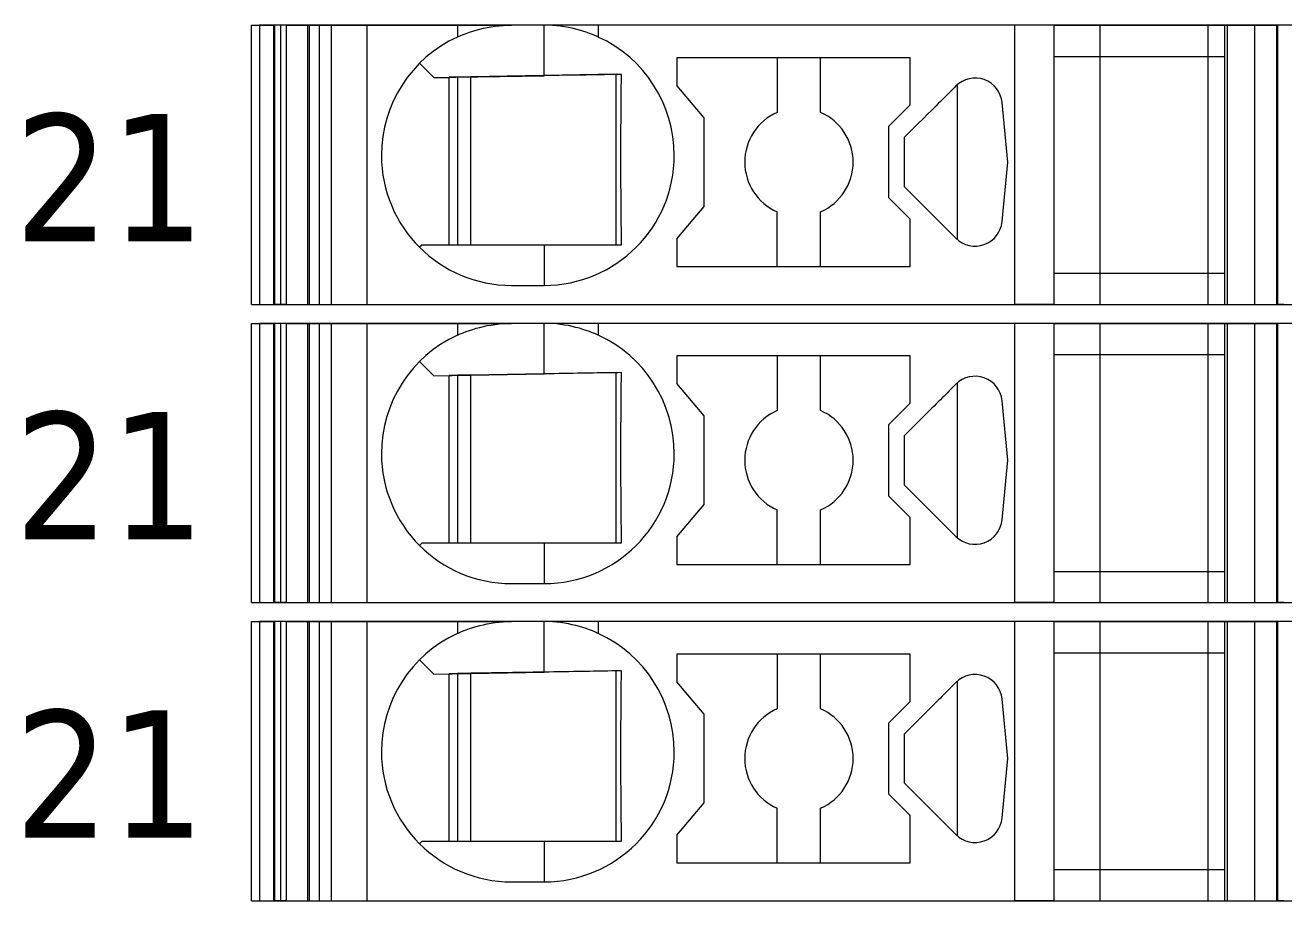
# Model space of a CAD drawing. Header units: millimetres. Extents: x 0 to 1680, y 0 to 1188.
# Drawn here: x 836.68 to 859.89, y 286.15 to 302.3 of the extents above; entities that cross this region are included whole.
import ezdxf
from ezdxf.enums import TextEntityAlignment as Align

# ---------------------------------------------------------------- set-up
doc = ezdxf.new("R2010")
doc.units = ezdxf.units.MM
for name, color, linetype, lineweight in [('EPLAN309', 5, 'Continuous', 5), ('EPLAN493', 5, 'Continuous', 5), ('MAIN-1', 7, 'Continuous', 5), ('MAIN-2', 7, 'Continuous', 5)]:
    doc.layers.add(name, color=color, linetype=linetype, lineweight=lineweight)
doc.styles.add('Tahoma', font='')
doc.styles.get('Tahoma').set_extended_font_data('Tahoma')

# ---------------------------------------------------------------- blocks, each defined once
blk = doc.blocks.new('EPLSYM_LibrarySPECIAL_Symbol12_Variant0_Placement8_12')
at = {"layer": 'EPLAN309', "lineweight": 13, "ltscale": 16}
blk.add_lwpolyline([(0, -5.15), (68.15, -5.15), (68.15, 0), (0, 0)], close=True, dxfattribs=at)
at = {"layer": 'EPLAN493', "color": 5, "style": 'Tahoma'}
blk.add_attdef('17_20450', text='', height=2.3478, dxfattribs=at).set_placement((0, -21.83478), align=Align.MIDDLE_RIGHT)
blk = doc.blocks.new('EPLSYM_LibrarySPECIAL_Symbol12_Variant0_Placement8_13')
at = {"layer": 'EPLAN309', "lineweight": 13, "ltscale": 16}
blk.add_lwpolyline([(0, -5.15), (68.15, -5.15), (68.15, 0), (0, 0)], close=True, dxfattribs=at)
at = {"layer": 'EPLAN493', "color": 5, "style": 'Tahoma'}
blk.add_attdef('17_20450', text='', height=2.3478, dxfattribs=at).set_placement((0, -21.83478), align=Align.MIDDLE_RIGHT)
blk = doc.blocks.new('EPLSYM_LibrarySPECIAL_Symbol12_Variant0_Placement8_14')
at = {"layer": 'EPLAN309', "lineweight": 13, "ltscale": 16}
blk.add_lwpolyline([(0, -5.15), (68.15, -5.15), (68.15, 0), (0, 0)], close=True, dxfattribs=at)
at = {"layer": 'EPLAN493', "color": 5, "style": 'Tahoma'}
blk.add_attdef('17_20450', text='', height=2.3478, dxfattribs=at).set_placement((0, -21.83478), align=Align.MIDDLE_RIGHT)

msp = doc.modelspace()

# ---------------------------------------------------------------- linework, layer by layer
at = {"layer": 'MAIN-1'}
for p, q in [((840.85, 302.3), (841.284, 302.3)), ((840.85, 297.15), (840.85, 302.3)), ((841.393, 302.3), (841.284, 302.3)), ((841.284, 297.15), (841.284, 302.3)), ((841.501, 302.3), (841.393, 302.3)), ((841.393, 297.15), (841.393, 302.3)), ((841.501, 302.3), (844.65, 302.3)), ((841.501, 297.15), (841.501, 302.3)), ((844.65, 302.3), (845.65, 302.3)), ((844.65, 302.3), (844.65, 302.082)), ((845.201, 302.258), (845.272, 302.27)), ((845.272, 302.27), (845.346, 302.281)), ((845.346, 302.281), (845.421, 302.289)), ((845.421, 302.289), (845.497, 302.295)), ((845.497, 302.295), (845.573, 302.299)), ((845.573, 302.299), (845.65, 302.3)), ((846.25, 302.3), (845.65, 302.3)), ((846.327, 302.299), (846.25, 302.3)), ((847.25, 302.3), (846.25, 302.3)), ((846.25, 301.368), (846.25, 302.3)), ((846.403, 302.295), (846.327, 302.299)), ((846.479, 302.289), (846.403, 302.295)), ((846.554, 302.281), (846.479, 302.289)), ((846.628, 302.27), (846.554, 302.281)), ((846.699, 302.258), (846.628, 302.27)), ((854.932, 302.3), (847.25, 302.3)), ((847.25, 302.3), (847.25, 302.082)), ((855.65, 302.3), (854.932, 302.3)), ((854.932, 297.15), (854.932, 302.3)), ((855.65, 302.3), (858.8, 302.3)), ((855.65, 302.3), (855.65, 297.15)), ((858.8, 302.3), (859.35, 302.3)), ((858.8, 302.3), (858.8, 297.15)), ((859.35, 302.3), (859.784, 302.3)), ((859.35, 302.3), (859.35, 297.15)), ((859.893, 302.3), (859.784, 302.3)), ((859.784, 297.15), (859.784, 302.3)), ((844.65, 302.082), (844.702, 302.105)), ((844.702, 302.105), (844.756, 302.127)), ((844.756, 302.127), (844.813, 302.149)), ((844.813, 302.149), (844.872, 302.17)), ((844.872, 302.17), (844.933, 302.19)), ((844.933, 302.19), (844.997, 302.209)), ((844.997, 302.209), (845.063, 302.227)), ((845.063, 302.227), (845.131, 302.243)), ((845.131, 302.243), (845.201, 302.258)), ((846.769, 302.243), (846.699, 302.258)), ((846.837, 302.227), (846.769, 302.243)), ((846.903, 302.209), (846.837, 302.227)), ((846.967, 302.19), (846.903, 302.209)), ((847.028, 302.17), (846.967, 302.19)), ((847.087, 302.149), (847.028, 302.17)), ((847.144, 302.127), (847.087, 302.149)), ((847.198, 302.105), (847.144, 302.127)), ((847.25, 302.082), (847.198, 302.105)), ((843.953, 301.597), (844.217, 301.333)), ((848.7, 301.7), (848.7, 301.189)), ((853, 301.7), (848.7, 301.7)), ((850.55, 301.7), (850.55, 300.692)), ((851.35, 300.692), (851.35, 301.7)), ((853, 300.829), (853, 301.7)), ((855.65, 301.725), (858.8, 301.725)), ((844.217, 301.333), (846.25, 301.368)), ((844.5, 298.25), (844.5, 301.338)), ((844.65, 301.34), (844.65, 298.25)), ((844.9, 298.25), (844.9, 301.345)), ((846.345, 301.37), (846.25, 301.368)), ((846.438, 301.371), (846.345, 301.37)), ((846.53, 301.373), (846.438, 301.371)), ((846.618, 301.375), (846.53, 301.373)), ((846.703, 301.376), (846.618, 301.375)), ((846.786, 301.377), (846.703, 301.376)), ((846.865, 301.379), (846.786, 301.377)), ((846.943, 301.38), (846.865, 301.379)), ((847.017, 301.381), (846.943, 301.38)), ((847.09, 301.382), (847.017, 301.381)), ((847.16, 301.384), (847.09, 301.382)), ((847.229, 301.385), (847.16, 301.384)), ((847.297, 301.386), (847.229, 301.385)), ((847.363, 301.387), (847.297, 301.386)), ((847.428, 301.388), (847.363, 301.387)), ((847.491, 301.389), (847.428, 301.388)), ((847.554, 301.39), (847.491, 301.389)), ((847.615, 301.391), (847.554, 301.39)), ((847.579, 298.25), (847.579, 301.391)), ((847.676, 301.392), (847.615, 301.391)), ((847.676, 301.322), (847.676, 301.392)), ((847.673, 301.103), (847.674, 301.177)), ((847.673, 301.027), (847.673, 301.103)), ((847.674, 301.177), (847.675, 301.25)), ((847.675, 301.25), (847.676, 301.322)), ((849.2, 300.593), (848.7, 301.189)), ((853.784, 301.116), (853.752, 301.085)), ((853.815, 301.147), (853.784, 301.116)), ((853.846, 301.179), (853.815, 301.147)), ((853.867, 301.198), (853.867, 298.352)), ((847.67, 300.788), (847.671, 300.87)), ((847.671, 300.87), (847.672, 300.949)), ((847.672, 300.949), (847.673, 301.027)), ((853.558, 300.89), (853.521, 300.853)), ((853.594, 300.926), (853.558, 300.89)), ((853.627, 300.959), (853.594, 300.926)), ((853.658, 300.991), (853.627, 300.959)), ((853.69, 301.022), (853.658, 300.991)), ((853.721, 301.053), (853.69, 301.022)), ((853.752, 301.085), (853.721, 301.053)), ((854.802, 299.775), (854.698, 300.872)), ((847.669, 300.617), (847.67, 300.704)), ((847.67, 300.704), (847.67, 300.788)), ((852.6, 300.429), (853, 300.829)), ((853.323, 300.656), (853.242, 300.574)), ((853.402, 300.734), (853.323, 300.656)), ((853.443, 300.775), (853.402, 300.734)), ((853.483, 300.815), (853.443, 300.775)), ((853.521, 300.853), (853.483, 300.815)), ((847.668, 300.432), (847.669, 300.526)), ((847.668, 300.334), (847.668, 300.432)), ((847.669, 300.526), (847.669, 300.617)), ((849.2, 298.957), (849.2, 300.593)), ((852.6, 300.429), (852.6, 299.121)), ((853.072, 300.404), (852.986, 300.318)), ((853.158, 300.49), (853.072, 300.404)), ((853.242, 300.574), (853.158, 300.49)), ((847.667, 300.231), (847.668, 300.334)), ((847.667, 300.124), (847.667, 300.231)), ((852.986, 300.318), (852.9, 300.232)), ((852.9, 300.102), (852.9, 300.232)), ((847.667, 300.013), (847.667, 300.124)), ((847.667, 299.9), (847.667, 300.013)), ((852.9, 299.971), (852.9, 300.102)), ((852.9, 299.84), (852.9, 299.971)), ((847.667, 299.779), (847.667, 299.9)), ((847.667, 299.661), (847.667, 299.779)), ((852.9, 299.71), (852.9, 299.84)), ((852.9, 299.579), (852.9, 299.71)), ((854.698, 298.678), (854.802, 299.775)), ((847.667, 299.547), (847.667, 299.661)), ((847.668, 299.438), (847.667, 299.547)), ((852.9, 299.448), (852.9, 299.579)), ((847.668, 299.334), (847.668, 299.438)), ((847.669, 299.234), (847.668, 299.334)), ((852.9, 299.318), (852.9, 299.448)), ((852.9, 299.318), (853.846, 298.371)), ((847.669, 299.139), (847.669, 299.234)), ((847.67, 299.048), (847.669, 299.139)), ((847.671, 298.959), (847.67, 299.048)), ((853, 298.721), (852.6, 299.121)), ((847.672, 298.873), (847.671, 298.959)), ((847.672, 298.79), (847.672, 298.873)), ((847.673, 298.708), (847.672, 298.79)), ((848.7, 298.361), (849.2, 298.957)), ((850.55, 297.85), (850.55, 298.858)), ((851.35, 297.85), (851.35, 298.858)), ((847.674, 298.629), (847.673, 298.708)), ((847.675, 298.55), (847.674, 298.629)), ((847.676, 298.474), (847.675, 298.55)), ((853, 297.85), (853, 298.721)), ((847.676, 298.398), (847.676, 298.474)), ((847.677, 298.324), (847.676, 298.398)), ((847.678, 298.25), (847.677, 298.324)), ((848.7, 298.361), (848.7, 297.85)), ((844, 298.25), (843.953, 298.203)), ((844, 298.25), (846.25, 298.25)), ((846.25, 298.25), (846.342, 298.25)), ((846.25, 298.25), (846.25, 297.5)), ((846.342, 298.25), (846.433, 298.25)), ((846.433, 298.25), (846.523, 298.25)), ((846.523, 298.25), (846.61, 298.25)), ((846.61, 298.25), (846.695, 298.25)), ((846.695, 298.25), (846.778, 298.25)), ((846.778, 298.25), (846.858, 298.25)), ((846.858, 298.25), (846.936, 298.25)), ((846.936, 298.25), (847.011, 298.25)), ((847.011, 298.25), (847.085, 298.25)), ((847.085, 298.25), (847.157, 298.25)), ((847.157, 298.25), (847.226, 298.25)), ((847.226, 298.25), (847.295, 298.25)), ((847.295, 298.25), (847.361, 298.25)), ((847.361, 298.25), (847.427, 298.25)), ((847.427, 298.25), (847.491, 298.25)), ((847.491, 298.25), (847.555, 298.25)), ((847.555, 298.25), (847.617, 298.25)), ((847.617, 298.25), (847.678, 298.25)), ((848.7, 297.85), (853, 297.85)), ((855.65, 297.725), (858.8, 297.725)), ((845.65, 297.5), (846.25, 297.5)), ((840.85, 297.15), (841.284, 297.15)), ((841.393, 297.15), (841.284, 297.15)), ((841.501, 297.15), (841.393, 297.15)), ((841.501, 297.15), (854.932, 297.15)), ((855.65, 297.15), (854.932, 297.15)), ((855.65, 297.15), (858.8, 297.15)), ((858.8, 297.15), (859.35, 297.15)), ((859.35, 297.15), (859.784, 297.15)), ((859.893, 297.15), (859.784, 297.15)), ((840.85, 296.8), (841.284, 296.8)), ((840.85, 291.65), (840.85, 296.8)), ((841.393, 296.8), (841.284, 296.8)), ((841.284, 291.65), (841.284, 296.8)), ((841.501, 296.8), (841.393, 296.8)), ((841.393, 291.65), (841.393, 296.8)), ((841.501, 296.8), (844.65, 296.8)), ((841.501, 291.65), (841.501, 296.8)), ((844.65, 296.8), (845.65, 296.8)), ((844.65, 296.8), (844.65, 296.582)), ((844.872, 296.67), (844.933, 296.69)), ((844.933, 296.69), (844.997, 296.709)), ((844.997, 296.709), (845.063, 296.727)), ((845.063, 296.727), (845.131, 296.743)), ((845.131, 296.743), (845.201, 296.758)), ((845.201, 296.758), (845.272, 296.77)), ((845.272, 296.77), (845.346, 296.781)), ((845.346, 296.781), (845.421, 296.789)), ((845.421, 296.789), (845.497, 296.795)), ((845.497, 296.795), (845.573, 296.799)), ((845.573, 296.799), (845.65, 296.8)), ((846.25, 296.8), (845.65, 296.8)), ((846.327, 296.799), (846.25, 296.8)), ((847.25, 296.8), (846.25, 296.8)), ((846.25, 295.868), (846.25, 296.8)), ((846.403, 296.795), (846.327, 296.799)), ((846.479, 296.789), (846.403, 296.795)), ((846.554, 296.781), (846.479, 296.789)), ((846.628, 296.77), (846.554, 296.781)), ((846.699, 296.758), (846.628, 296.77)), ((846.769, 296.743), (846.699, 296.758)), ((846.837, 296.727), (846.769, 296.743)), ((846.903, 296.709), (846.837, 296.727)), ((846.967, 296.69), (846.903, 296.709)), ((847.028, 296.67), (846.967, 296.69)), ((854.932, 296.8), (847.25, 296.8)), ((847.25, 296.8), (847.25, 296.582)), ((855.65, 296.8), (854.932, 296.8)), ((854.932, 291.65), (854.932, 296.8)), ((855.65, 296.8), (858.8, 296.8)), ((855.65, 296.8), (855.65, 291.65)), ((858.8, 296.8), (859.35, 296.8)), ((858.8, 296.8), (858.8, 291.65)), ((859.35, 296.8), (859.784, 296.8)), ((859.35, 296.8), (859.35, 291.65)), ((859.893, 296.8), (859.784, 296.8)), ((859.784, 291.65), (859.784, 296.8)), ((844.65, 296.582), (844.702, 296.605)), ((844.702, 296.605), (844.756, 296.627)), ((844.756, 296.627), (844.813, 296.649)), ((844.813, 296.649), (844.872, 296.67)), ((847.087, 296.649), (847.028, 296.67)), ((847.144, 296.627), (847.087, 296.649)), ((847.198, 296.605), (847.144, 296.627)), ((847.25, 296.582), (847.198, 296.605)), ((855.65, 296.225), (858.8, 296.225)), ((843.953, 296.097), (844.217, 295.833)), ((848.7, 296.2), (848.7, 295.689)), ((853, 296.2), (848.7, 296.2)), ((850.55, 296.2), (850.55, 295.192)), ((851.35, 295.192), (851.35, 296.2)), ((853, 295.329), (853, 296.2)), ((844.217, 295.833), (846.25, 295.868)), ((844.5, 292.75), (844.5, 295.838)), ((844.65, 295.84), (844.65, 292.75)), ((844.9, 292.75), (844.9, 295.845)), ((846.345, 295.87), (846.25, 295.868)), ((846.438, 295.871), (846.345, 295.87)), ((846.53, 295.873), (846.438, 295.871)), ((846.618, 295.875), (846.53, 295.873)), ((846.703, 295.876), (846.618, 295.875)), ((846.786, 295.877), (846.703, 295.876)), ((846.865, 295.879), (846.786, 295.877)), ((846.943, 295.88), (846.865, 295.879)), ((847.017, 295.881), (846.943, 295.88)), ((847.09, 295.882), (847.017, 295.881)), ((847.16, 295.884), (847.09, 295.882)), ((847.229, 295.885), (847.16, 295.884)), ((847.297, 295.886), (847.229, 295.885)), ((847.363, 295.887), (847.297, 295.886)), ((847.428, 295.888), (847.363, 295.887)), ((847.491, 295.889), (847.428, 295.888)), ((847.554, 295.89), (847.491, 295.889)), ((847.615, 295.891), (847.554, 295.89)), ((847.579, 292.75), (847.579, 295.891)), ((847.676, 295.892), (847.615, 295.891)), ((847.675, 295.75), (847.676, 295.822)), ((847.676, 295.822), (847.676, 295.892)), ((847.672, 295.449), (847.673, 295.527)), ((847.673, 295.603), (847.674, 295.677)), ((847.673, 295.527), (847.673, 295.603)), ((847.674, 295.677), (847.675, 295.75)), ((849.2, 295.093), (848.7, 295.689)), ((853.721, 295.553), (853.69, 295.522)), ((853.752, 295.585), (853.721, 295.553)), ((853.784, 295.616), (853.752, 295.585)), ((853.815, 295.647), (853.784, 295.616)), ((853.846, 295.679), (853.815, 295.647)), ((853.867, 295.698), (853.867, 292.852)), ((847.67, 295.288), (847.671, 295.37)), ((847.671, 295.37), (847.672, 295.449)), ((852.6, 294.929), (853, 295.329)), ((853.483, 295.315), (853.443, 295.275)), ((853.521, 295.353), (853.483, 295.315)), ((853.558, 295.39), (853.521, 295.353)), ((853.594, 295.426), (853.558, 295.39)), ((853.627, 295.459), (853.594, 295.426)), ((853.658, 295.491), (853.627, 295.459)), ((853.69, 295.522), (853.658, 295.491)), ((854.802, 294.275), (854.698, 295.372)), ((847.669, 295.117), (847.67, 295.204)), ((847.669, 295.026), (847.669, 295.117)), ((847.67, 295.204), (847.67, 295.288)), ((849.2, 293.457), (849.2, 295.093)), ((853.242, 295.074), (853.158, 294.99)), ((853.323, 295.156), (853.242, 295.074)), ((853.402, 295.234), (853.323, 295.156)), ((853.443, 295.275), (853.402, 295.234)), ((847.667, 294.731), (847.668, 294.834)), ((847.668, 294.932), (847.669, 295.026)), ((847.668, 294.834), (847.668, 294.932)), ((852.6, 294.929), (852.6, 293.621)), ((853.072, 294.904), (852.986, 294.818)), ((853.158, 294.99), (853.072, 294.904)), ((847.667, 294.624), (847.667, 294.731)), ((847.667, 294.513), (847.667, 294.624)), ((852.986, 294.818), (852.9, 294.732)), ((852.9, 294.602), (852.9, 294.732)), ((852.9, 294.471), (852.9, 294.602)), ((847.667, 294.4), (847.667, 294.513)), ((847.667, 294.279), (847.667, 294.4)), ((852.9, 294.34), (852.9, 294.471)), ((847.667, 294.161), (847.667, 294.279)), ((847.667, 294.047), (847.667, 294.161)), ((852.9, 294.21), (852.9, 294.34)), ((852.9, 294.079), (852.9, 294.21)), ((854.698, 293.178), (854.802, 294.275)), ((847.668, 293.938), (847.667, 294.047)), ((847.668, 293.834), (847.668, 293.938)), ((852.9, 293.948), (852.9, 294.079)), ((852.9, 293.818), (852.9, 293.948)), ((847.669, 293.734), (847.668, 293.834)), ((847.669, 293.639), (847.669, 293.734)), ((852.9, 293.818), (853.846, 292.871)), ((847.67, 293.548), (847.669, 293.639)), ((847.671, 293.459), (847.67, 293.548)), ((847.672, 293.373), (847.671, 293.459)), ((848.7, 292.861), (849.2, 293.457)), ((853, 293.221), (852.6, 293.621)), ((847.672, 293.29), (847.672, 293.373)), ((847.673, 293.208), (847.672, 293.29)), ((847.674, 293.129), (847.673, 293.208)), ((850.55, 292.35), (850.55, 293.358)), ((851.35, 292.35), (851.35, 293.358)), ((853, 292.35), (853, 293.221)), ((847.675, 293.05), (847.674, 293.129)), ((847.676, 292.974), (847.675, 293.05)), ((847.676, 292.898), (847.676, 292.974)), ((844, 292.75), (843.953, 292.703)), ((844, 292.75), (846.25, 292.75)), ((846.25, 292.75), (846.342, 292.75)), ((846.25, 292.75), (846.25, 292)), ((846.342, 292.75), (846.433, 292.75)), ((846.433, 292.75), (846.523, 292.75)), ((846.523, 292.75), (846.61, 292.75)), ((846.61, 292.75), (846.695, 292.75)), ((846.695, 292.75), (846.778, 292.75)), ((846.778, 292.75), (846.858, 292.75)), ((846.858, 292.75), (846.936, 292.75)), ((846.936, 292.75), (847.011, 292.75)), ((847.011, 292.75), (847.085, 292.75)), ((847.085, 292.75), (847.157, 292.75)), ((847.157, 292.75), (847.226, 292.75)), ((847.226, 292.75), (847.295, 292.75)), ((847.295, 292.75), (847.361, 292.75)), ((847.361, 292.75), (847.427, 292.75)), ((847.427, 292.75), (847.491, 292.75)), ((847.491, 292.75), (847.555, 292.75)), ((847.555, 292.75), (847.617, 292.75)), ((847.617, 292.75), (847.678, 292.75)), ((847.677, 292.824), (847.676, 292.898)), ((847.678, 292.75), (847.677, 292.824)), ((848.7, 292.861), (848.7, 292.35)), ((848.7, 292.35), (853, 292.35)), ((855.65, 292.225), (858.8, 292.225)), ((845.65, 292), (846.25, 292)), ((840.85, 291.65), (841.284, 291.65)), ((841.393, 291.65), (841.284, 291.65)), ((841.501, 291.65), (841.393, 291.65)), ((841.501, 291.65), (854.932, 291.65)), ((855.65, 291.65), (854.932, 291.65)), ((855.65, 291.65), (858.8, 291.65)), ((858.8, 291.65), (859.35, 291.65)), ((859.35, 291.65), (859.784, 291.65)), ((859.893, 291.65), (859.784, 291.65)), ((840.85, 291.3), (841.284, 291.3)), ((840.85, 286.15), (840.85, 291.3)), ((841.393, 291.3), (841.284, 291.3)), ((841.284, 286.15), (841.284, 291.3)), ((841.501, 291.3), (841.393, 291.3)), ((841.393, 286.15), (841.393, 291.3)), ((841.501, 291.3), (844.65, 291.3)), ((841.501, 286.15), (841.501, 291.3)), ((844.65, 291.3), (845.65, 291.3)), ((844.65, 291.3), (844.65, 291.082)), ((844.702, 291.105), (844.756, 291.127)), ((844.756, 291.127), (844.813, 291.149)), ((844.813, 291.149), (844.872, 291.17)), ((844.872, 291.17), (844.933, 291.19)), ((844.933, 291.19), (844.997, 291.209)), ((844.997, 291.209), (845.063, 291.227)), ((845.063, 291.227), (845.131, 291.243)), ((845.131, 291.243), (845.201, 291.258)), ((845.201, 291.258), (845.272, 291.27)), ((845.272, 291.27), (845.346, 291.281)), ((845.346, 291.281), (845.421, 291.289)), ((845.421, 291.289), (845.497, 291.295)), ((845.497, 291.295), (845.573, 291.299)), ((845.573, 291.299), (845.65, 291.3)), ((846.25, 291.3), (845.65, 291.3)), ((846.327, 291.299), (846.25, 291.3)), ((847.25, 291.3), (846.25, 291.3)), ((846.25, 290.368), (846.25, 291.3)), ((846.403, 291.295), (846.327, 291.299)), ((846.479, 291.289), (846.403, 291.295)), ((846.554, 291.281), (846.479, 291.289)), ((846.628, 291.27), (846.554, 291.281)), ((846.699, 291.258), (846.628, 291.27)), ((846.769, 291.243), (846.699, 291.258)), ((846.837, 291.227), (846.769, 291.243)), ((846.903, 291.209), (846.837, 291.227)), ((846.967, 291.19), (846.903, 291.209)), ((847.028, 291.17), (846.967, 291.19)), ((847.087, 291.149), (847.028, 291.17)), ((847.144, 291.127), (847.087, 291.149)), ((847.198, 291.105), (847.144, 291.127)), ((854.932, 291.3), (847.25, 291.3)), ((847.25, 291.3), (847.25, 291.082)), ((855.65, 291.3), (854.932, 291.3)), ((854.932, 286.15), (854.932, 291.3)), ((855.65, 291.3), (858.8, 291.3)), ((855.65, 291.3), (855.65, 286.15)), ((858.8, 291.3), (859.35, 291.3)), ((858.8, 291.3), (858.8, 286.15)), ((859.35, 291.3), (859.784, 291.3)), ((859.35, 291.3), (859.35, 286.15)), ((859.893, 291.3), (859.784, 291.3)), ((859.784, 286.15), (859.784, 291.3)), ((844.65, 291.082), (844.702, 291.105)), ((847.25, 291.082), (847.198, 291.105)), ((848.7, 290.7), (848.7, 290.189)), ((853, 290.7), (848.7, 290.7)), ((850.55, 290.7), (850.55, 289.692)), ((851.35, 289.692), (851.35, 290.7)), ((853, 289.829), (853, 290.7)), ((855.65, 290.725), (858.8, 290.725)), ((843.953, 290.597), (844.217, 290.333)), ((844.217, 290.333), (846.25, 290.368)), ((844.5, 287.25), (844.5, 290.338)), ((844.65, 290.34), (844.65, 287.25)), ((844.9, 287.25), (844.9, 290.345)), ((846.345, 290.37), (846.25, 290.368)), ((846.438, 290.371), (846.345, 290.37)), ((846.53, 290.373), (846.438, 290.371)), ((846.618, 290.375), (846.53, 290.373)), ((846.703, 290.376), (846.618, 290.375)), ((846.786, 290.377), (846.703, 290.376)), ((846.865, 290.379), (846.786, 290.377)), ((846.943, 290.38), (846.865, 290.379)), ((847.017, 290.381), (846.943, 290.38)), ((847.09, 290.382), (847.017, 290.381)), ((847.16, 290.384), (847.09, 290.382)), ((847.229, 290.385), (847.16, 290.384)), ((847.297, 290.386), (847.229, 290.385)), ((847.363, 290.387), (847.297, 290.386)), ((847.428, 290.388), (847.363, 290.387)), ((847.491, 290.389), (847.428, 290.388)), ((847.554, 290.39), (847.491, 290.389)), ((847.615, 290.391), (847.554, 290.39)), ((847.579, 287.25), (847.579, 290.391)), ((847.676, 290.392), (847.615, 290.391)), ((847.674, 290.177), (847.675, 290.25)), ((847.675, 290.25), (847.676, 290.322)), ((847.676, 290.322), (847.676, 290.392)), ((849.2, 289.593), (848.7, 290.189)), ((853.867, 290.198), (853.867, 287.352)), ((847.672, 289.949), (847.673, 290.027)), ((847.673, 290.103), (847.674, 290.177)), ((847.673, 290.027), (847.673, 290.103)), ((853.627, 289.959), (853.594, 289.926)), ((853.658, 289.991), (853.627, 289.959)), ((853.69, 290.022), (853.658, 289.991)), ((853.721, 290.053), (853.69, 290.022)), ((853.752, 290.085), (853.721, 290.053)), ((853.784, 290.116), (853.752, 290.085)), ((853.815, 290.147), (853.784, 290.116)), ((853.846, 290.179), (853.815, 290.147)), ((847.67, 289.788), (847.671, 289.87)), ((847.67, 289.704), (847.67, 289.788)), ((847.671, 289.87), (847.672, 289.949)), ((852.6, 289.429), (853, 289.829)), ((853.402, 289.734), (853.323, 289.656)), ((853.443, 289.775), (853.402, 289.734)), ((853.483, 289.815), (853.443, 289.775)), ((853.521, 289.853), (853.483, 289.815)), ((853.558, 289.89), (853.521, 289.853)), ((853.594, 289.926), (853.558, 289.89)), ((854.802, 288.775), (854.698, 289.872)), ((847.668, 289.432), (847.669, 289.526)), ((847.669, 289.617), (847.67, 289.704)), ((847.669, 289.526), (847.669, 289.617)), ((849.2, 287.957), (849.2, 289.593)), ((853.158, 289.49), (853.072, 289.404)), ((853.242, 289.574), (853.158, 289.49)), ((853.323, 289.656), (853.242, 289.574)), ((847.667, 289.231), (847.668, 289.334)), ((847.668, 289.334), (847.668, 289.432)), ((852.6, 289.429), (852.6, 288.121)), ((852.986, 289.318), (852.9, 289.232)), ((853.072, 289.404), (852.986, 289.318)), ((847.667, 289.124), (847.667, 289.231)), ((847.667, 289.013), (847.667, 289.124)), ((852.9, 289.102), (852.9, 289.232)), ((852.9, 288.971), (852.9, 289.102)), ((847.667, 288.9), (847.667, 289.013)), ((847.667, 288.779), (847.667, 288.9)), ((852.9, 288.84), (852.9, 288.971)), ((852.9, 288.71), (852.9, 288.84)), ((847.667, 288.661), (847.667, 288.779)), ((847.667, 288.547), (847.667, 288.661)), ((852.9, 288.579), (852.9, 288.71)), ((852.9, 288.448), (852.9, 288.579)), ((854.698, 287.678), (854.802, 288.775)), ((847.668, 288.438), (847.667, 288.547)), ((847.668, 288.334), (847.668, 288.438)), ((847.669, 288.234), (847.668, 288.334)), ((852.9, 288.318), (852.9, 288.448)), ((847.669, 288.139), (847.669, 288.234)), ((847.67, 288.048), (847.669, 288.139)), ((853, 287.721), (852.6, 288.121)), ((852.9, 288.318), (853.846, 287.371)), ((847.671, 287.959), (847.67, 288.048)), ((847.672, 287.873), (847.671, 287.959)), ((847.672, 287.79), (847.672, 287.873)), ((848.7, 287.361), (849.2, 287.957)), ((847.673, 287.708), (847.672, 287.79)), ((847.674, 287.629), (847.673, 287.708)), ((850.55, 286.85), (850.55, 287.858)), ((851.35, 286.85), (851.35, 287.858)), ((853, 286.85), (853, 287.721)), ((847.675, 287.55), (847.674, 287.629)), ((847.676, 287.474), (847.675, 287.55)), ((847.676, 287.398), (847.676, 287.474)), ((844, 287.25), (843.953, 287.203)), ((844, 287.25), (846.25, 287.25)), ((846.25, 287.25), (846.342, 287.25)), ((846.25, 287.25), (846.25, 286.5)), ((846.342, 287.25), (846.433, 287.25)), ((846.433, 287.25), (846.523, 287.25)), ((846.523, 287.25), (846.61, 287.25)), ((846.61, 287.25), (846.695, 287.25)), ((846.695, 287.25), (846.778, 287.25)), ((846.778, 287.25), (846.858, 287.25)), ((846.858, 287.25), (846.936, 287.25)), ((846.936, 287.25), (847.011, 287.25)), ((847.011, 287.25), (847.085, 287.25)), ((847.085, 287.25), (847.157, 287.25)), ((847.157, 287.25), (847.226, 287.25)), ((847.226, 287.25), (847.295, 287.25)), ((847.295, 287.25), (847.361, 287.25)), ((847.361, 287.25), (847.427, 287.25)), ((847.427, 287.25), (847.491, 287.25)), ((847.491, 287.25), (847.555, 287.25)), ((847.555, 287.25), (847.617, 287.25)), ((847.617, 287.25), (847.678, 287.25)), ((847.677, 287.324), (847.676, 287.398)), ((847.678, 287.25), (847.677, 287.324)), ((848.7, 287.361), (848.7, 286.85)), ((848.7, 286.85), (853, 286.85)), ((855.65, 286.725), (858.8, 286.725)), ((845.65, 286.5), (846.25, 286.5)), ((840.85, 286.15), (841.284, 286.15)), ((841.393, 286.15), (841.284, 286.15)), ((841.501, 286.15), (841.393, 286.15)), ((841.501, 286.15), (854.932, 286.15)), ((855.65, 286.15), (854.932, 286.15)), ((855.65, 286.15), (858.8, 286.15)), ((858.8, 286.15), (859.35, 286.15)), ((859.35, 286.15), (859.784, 286.15)), ((859.893, 286.15), (859.784, 286.15))]:
    msp.add_line(p, q, dxfattribs=at)
for centre, radius, start, end in [((845.65, 299.9), 2.4, 114.6244, 180), ((846.25, 299.9), 2.4, 0, 65.3756), ((854.2, 300.825), 0.5, 5.4404, 135), ((850.95, 299.775), 1, 113.5782, 180), ((850.95, 299.775), 1, 0, 66.4218), ((845.65, 299.9), 2.4, 180, 270), ((846.25, 299.9), 2.4, 270, 0), ((850.95, 299.775), 1, 180, 246.4218), ((850.95, 299.775), 1, 293.5782, 0), ((854.2, 298.725), 0.5, 225, 354.5596), ((845.65, 294.4), 2.4, 114.6244, 180), ((846.25, 294.4), 2.4, 0, 65.3756), ((854.2, 295.325), 0.5, 5.4404, 135), ((850.95, 294.275), 1, 113.5782, 180), ((850.95, 294.275), 1, 0, 66.4218), ((845.65, 294.4), 2.4, 180, 270), ((846.25, 294.4), 2.4, 270, 0), ((850.95, 294.275), 1, 180, 246.4218), ((850.95, 294.275), 1, 293.5782, 0), ((854.2, 293.225), 0.5, 225, 354.5596), ((845.65, 288.9), 2.4, 114.6244, 180), ((846.25, 288.9), 2.4, 0, 65.3756), ((854.2, 289.825), 0.5, 5.4404, 135), ((850.95, 288.775), 1, 113.5782, 180), ((850.95, 288.775), 1, 0, 66.4218), ((845.65, 288.9), 2.4, 180, 270), ((846.25, 288.9), 2.4, 270, 0), ((850.95, 288.775), 1, 180, 246.4218), ((850.95, 288.775), 1, 293.5782, 0), ((854.2, 287.725), 0.5, 225, 354.5596)]:
    msp.add_arc(centre, radius, start, end, dxfattribs=at)
at = {"layer": 'MAIN-2'}
for p, q in [((841.256, 302.3), (841.256, 297.15)), ((841.889, 297.15), (841.889, 302.3)), ((841.917, 302.3), (841.917, 297.15)), ((842.102, 302.3), (842.102, 297.15)), ((842.32, 302.3), (842.32, 297.15)), ((842.981, 302.3), (842.981, 297.15)), ((856.506, 297.15), (856.506, 302.3)), ((858.491, 302.3), (858.491, 297.15)), ((858.85, 302.3), (858.85, 297.15)), ((859.756, 302.3), (859.756, 297.15)), ((844.217, 301.333), (844.5, 301.338)), ((844.65, 301.342), (844.5, 301.339)), ((844.5, 301.339), (844.5, 301.338)), ((844.5, 301.338), (844.5, 301.338)), ((844.9, 301.348), (844.65, 301.343)), ((844.65, 301.342), (844.65, 301.343)), ((844.65, 301.342), (844.65, 301.34)), ((844.9, 301.353), (847.579, 301.4)), ((844.9, 301.348), (844.9, 301.353)), ((844.9, 301.345), (844.9, 301.348)), ((847.579, 301.4), (847.676, 301.392)), ((847.579, 301.391), (847.579, 301.4)), ((844.65, 298.25), (844.65, 298.25)), ((844.9, 298.25), (844.9, 298.25)), ((841.256, 296.8), (841.256, 291.65)), ((841.889, 291.65), (841.889, 296.8)), ((841.917, 296.8), (841.917, 291.65)), ((842.102, 296.8), (842.102, 291.65)), ((842.32, 296.8), (842.32, 291.65)), ((842.981, 296.8), (842.981, 291.65)), ((856.506, 291.65), (856.506, 296.8)), ((858.491, 296.8), (858.491, 291.65)), ((858.85, 296.8), (858.85, 291.65)), ((859.756, 296.8), (859.756, 291.65)), ((844.217, 295.833), (844.5, 295.838)), ((844.65, 295.842), (844.5, 295.839)), ((844.5, 295.839), (844.5, 295.838)), ((844.5, 295.838), (844.5, 295.838)), ((844.9, 295.848), (844.65, 295.843)), ((844.65, 295.842), (844.65, 295.843)), ((844.65, 295.842), (844.65, 295.84)), ((844.9, 295.853), (847.579, 295.9)), ((844.9, 295.848), (844.9, 295.853)), ((844.9, 295.845), (844.9, 295.848)), ((847.579, 295.9), (847.676, 295.892)), ((847.579, 295.891), (847.579, 295.9)), ((844.65, 292.75), (844.65, 292.75)), ((844.9, 292.75), (844.9, 292.75)), ((841.256, 291.3), (841.256, 286.15)), ((841.889, 286.15), (841.889, 291.3)), ((841.917, 291.3), (841.917, 286.15)), ((842.102, 291.3), (842.102, 286.15)), ((842.32, 291.3), (842.32, 286.15)), ((842.981, 291.3), (842.981, 286.15)), ((856.506, 286.15), (856.506, 291.3)), ((858.491, 291.3), (858.491, 286.15)), ((858.85, 291.3), (858.85, 286.15)), ((859.756, 291.3), (859.756, 286.15)), ((844.217, 290.333), (844.5, 290.338)), ((844.65, 290.342), (844.5, 290.339)), ((844.5, 290.339), (844.5, 290.338)), ((844.5, 290.338), (844.5, 290.338)), ((844.9, 290.348), (844.65, 290.343)), ((844.65, 290.342), (844.65, 290.343)), ((844.65, 290.342), (844.65, 290.34)), ((844.9, 290.353), (847.579, 290.4)), ((844.9, 290.348), (844.9, 290.353)), ((844.9, 290.345), (844.9, 290.348)), ((847.579, 290.4), (847.676, 290.392)), ((847.579, 290.391), (847.579, 290.4)), ((844.65, 287.25), (844.65, 287.25)), ((844.9, 287.25), (844.9, 287.25))]:
    msp.add_line(p, q, dxfattribs=at)

# ---------------------------------------------------------------- block references
ref = msp.add_blockref('EPLSYM_LibrarySPECIAL_Symbol12_Variant0_Placement8_12', (841, 302.3))
ref.add_attrib('17_20450', '21', dxfattribs={"layer": 'EPLAN493', "color": 5, "height": 2.3478, "style": 'Tahoma'}).set_placement((840, 299.49), align=Align.MIDDLE_RIGHT)
ref = msp.add_blockref('EPLSYM_LibrarySPECIAL_Symbol12_Variant0_Placement8_13', (841, 296.8))
ref.add_attrib('17_20450', '21', dxfattribs={"layer": 'EPLAN493', "color": 5, "height": 2.3478, "style": 'Tahoma'}).set_placement((840, 293.99), align=Align.MIDDLE_RIGHT)
ref = msp.add_blockref('EPLSYM_LibrarySPECIAL_Symbol12_Variant0_Placement8_14', (841, 291.3))
ref.add_attrib('17_20450', '21', dxfattribs={"layer": 'EPLAN493', "color": 5, "height": 2.3478, "style": 'Tahoma'}).set_placement((840, 288.49), align=Align.MIDDLE_RIGHT)

doc.saveas('drawing.dxf')
